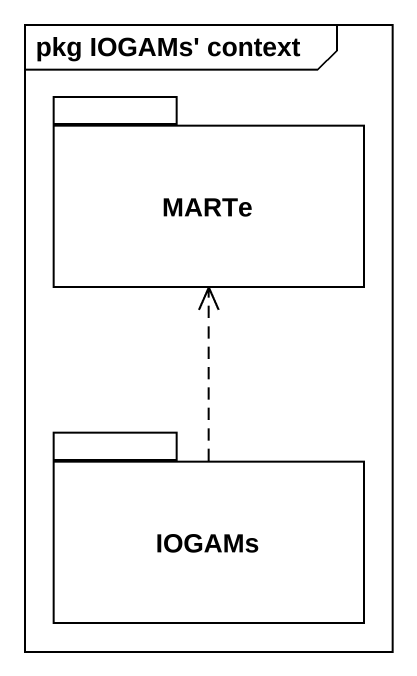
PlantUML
@startuml
mainframe pkg IOGAMs' context
package MARTe {
}
package IOGAMs {
}
IOGAMs .up.> MARTe
@enduml
